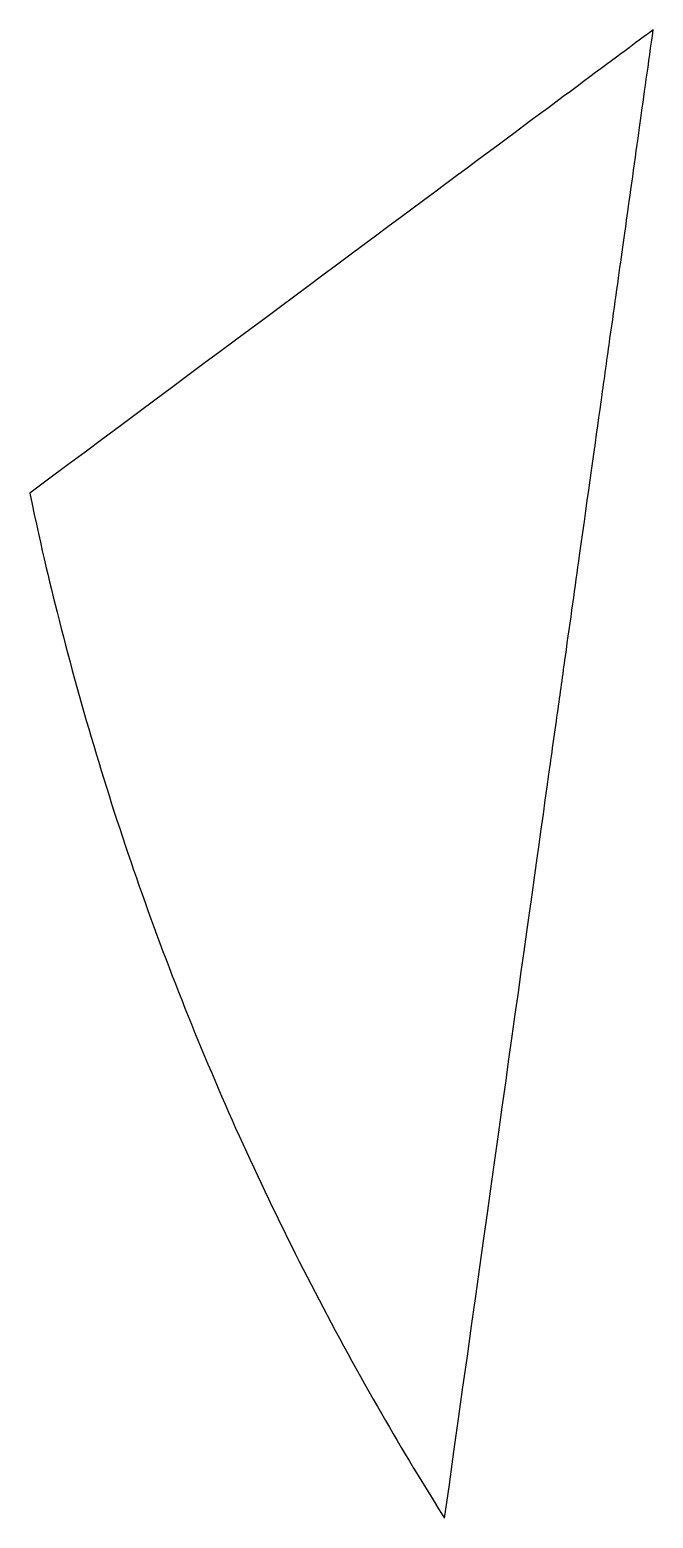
# Model space of a CAD drawing. Header units: millimetres. Extents: x -180 to -98, y 3 to 199.
import ezdxf

# ---------------------------------------------------------------- set-up
doc = ezdxf.new("R2010")
doc.units = ezdxf.units.MM

msp = doc.modelspace()

# ---------------------------------------------------------------- linework, layer by layer
at = {"color": 7, "linetype": 'Continuous', "lineweight": 25}
msp.add_open_spline([(-97.59, 198.54), (-99.38, 197.2), (-126.72, 176.88), (-179.6, 137.56)], degree=3, dxfattribs=at)
for points, knots in [([(-125.03, 2.67), (-118.32, 50.56), (-113.74, 83.21), (-111.15, 101.69), (-110.55, 106.02), (-109.82, 111.18), (-108.78, 118.64), (-106.6, 134.17), (-105.19, 144.27), (-104.26, 150.89), (-103.73, 154.69), (-103.07, 159.37), (-102.15, 165.94), (-101.42, 171.16), (-100.61, 176.94), (-99.75, 183.09), (-98.85, 189.5), (-98.19, 194.27), (-97.59, 198.54)], [0, 0, 0, 0, 0.5, 0.5, 0.53125, 0.53125, 0.5625, 0.625, 0.75, 0.75, 0.78125, 0.78125, 0.8125, 0.875, 0.875, 0.9375, 0.9375, 1, 1, 1, 1]), ([(-179.6, 137.56), (-177.93, 129.61), (-176.97, 125.66), (-173.95, 113.85), (-172.31, 107.98), (-166.98, 90.48), (-162.91, 78.98), (-153.77, 56.39), (-148.68, 45.28), (-140.35, 29.02), (-137.44, 23.65), (-131.41, 13.06), (-129.35, 9.55), (-125.03, 2.67)], [0, 0, 0, 0, 0.125, 0.125, 0.25, 0.25, 0.5, 0.5, 0.75, 0.75, 0.875, 0.875, 1, 1, 1, 1])]:
    msp.add_open_spline(points, degree=3, knots=knots, dxfattribs=at)

doc.saveas('drawing.dxf')
